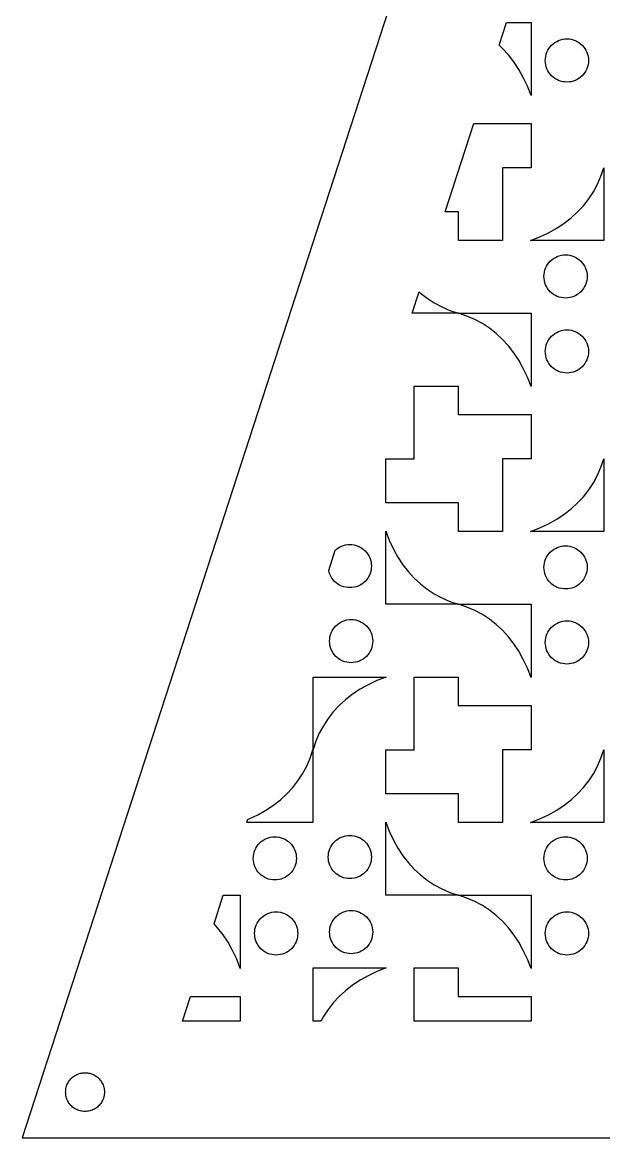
# Model space of a CAD drawing. Header units: metres. Extents: x 20 to 1108, y 20 to 251.
# Drawn here: x 20 to 80, y 20 to 135 of the extents above; entities that cross this region are included whole.
import ezdxf

# ---------------------------------------------------------------- set-up
doc = ezdxf.new("R2010")
doc.units = ezdxf.units.M

msp = doc.modelspace()

# ---------------------------------------------------------------- linework, layer by layer
for p, q in [((95, 250.826), (20, 20)), ((69.2129, 132.63), (69.9824, 134.997)), ((69.9824, 134.997), (72.4971, 134.997)), ((72.4971, 134.997), (72.4971, 127.457)), ((69.5557, 132.312), (69.2129, 132.63)), ((70.1582, 131.652), (69.5557, 132.312)), ((74.2354, 132.113), (74.3467, 132.3)), ((74.3467, 132.3), (74.4775, 132.476)), ((74.4775, 132.476), (74.624, 132.638)), ((74.624, 132.638), (74.7861, 132.785)), ((74.7861, 132.785), (74.9609, 132.915)), ((74.9609, 132.915), (75.1494, 133.027)), ((75.1494, 133.027), (75.3477, 133.121)), ((75.3477, 133.121), (75.5527, 133.195)), ((75.5527, 133.195), (75.7656, 133.248)), ((75.7656, 133.248), (75.9814, 133.28)), ((75.9814, 133.28), (76.1992, 133.29)), ((76.1992, 133.29), (76.418, 133.279)), ((76.418, 133.279), (76.6348, 133.248)), ((76.6348, 133.248), (76.8457, 133.195)), ((76.8457, 133.195), (77.0518, 133.121)), ((77.0518, 133.121), (77.249, 133.027)), ((77.249, 133.027), (77.4365, 132.915)), ((77.4365, 132.915), (77.6133, 132.785)), ((77.6133, 132.785), (77.7744, 132.638)), ((77.7744, 132.638), (77.9209, 132.476)), ((77.9209, 132.476), (78.0518, 132.3)), ((78.0518, 132.3), (78.1641, 132.113)), ((70.7168, 130.931), (70.1582, 131.652)), ((73.9727, 131.063), (73.9824, 131.282)), ((73.9824, 131.282), (74.0146, 131.498)), ((74.0146, 131.498), (74.0674, 131.71)), ((74.0674, 131.71), (74.1416, 131.915)), ((74.1416, 131.915), (74.2354, 132.113)), ((78.1641, 132.113), (78.2568, 131.915)), ((78.2568, 131.915), (78.3311, 131.71)), ((78.3311, 131.71), (78.3838, 131.497)), ((78.3838, 131.497), (78.417, 131.281)), ((78.417, 131.281), (78.4268, 131.063)), ((71.2305, 130.15), (70.7168, 130.931)), ((71.6992, 129.307), (71.2305, 130.15)), ((73.9824, 130.845), (73.9727, 131.063)), ((74.0146, 130.629), (73.9824, 130.845)), ((74.0674, 130.416), (74.0146, 130.629)), ((74.1416, 130.211), (74.0674, 130.416)), ((74.2354, 130.013), (74.1416, 130.211)), ((74.3467, 129.825), (74.2354, 130.013)), ((78.1641, 130.013), (78.0518, 129.825)), ((78.2568, 130.21), (78.1641, 130.013)), ((78.3311, 130.416), (78.2568, 130.21)), ((78.3838, 130.628), (78.3311, 130.416)), ((78.416, 130.844), (78.3838, 130.628)), ((78.4268, 131.063), (78.416, 130.844)), ((72.123, 128.405), (71.6992, 129.307)), ((74.4775, 129.65), (74.3467, 129.825)), ((74.624, 129.488), (74.4775, 129.65)), ((74.7861, 129.341), (74.624, 129.488)), ((74.9609, 129.211), (74.7861, 129.341)), ((75.1494, 129.099), (74.9609, 129.211)), ((75.3477, 129.005), (75.1494, 129.099)), ((75.5527, 128.931), (75.3477, 129.005)), ((75.7646, 128.878), (75.5527, 128.931)), ((75.9805, 128.846), (75.7646, 128.878)), ((76.1992, 128.836), (75.9805, 128.846)), ((76.418, 128.846), (76.1992, 128.836)), ((76.6338, 128.878), (76.418, 128.846)), ((76.8457, 128.931), (76.6338, 128.878)), ((77.0518, 129.005), (76.8457, 128.931)), ((77.249, 129.099), (77.0518, 129.005)), ((77.4365, 129.211), (77.249, 129.099)), ((77.6133, 129.341), (77.4365, 129.211)), ((77.7744, 129.488), (77.6133, 129.341)), ((77.9209, 129.65), (77.7744, 129.488)), ((78.0518, 129.825), (77.9209, 129.65)), ((72.4971, 127.457), (72.123, 128.405)), ((63.6289, 115.443), (66.5898, 124.557)), ((66.5898, 124.557), (72.4971, 124.557)), ((72.4971, 124.557), (72.4971, 120.003)), ((72.4971, 120.003), (69.5566, 120.003)), ((69.5566, 120.003), (69.5566, 112.503)), ((79.7061, 119.128), (79.9971, 119.982)), ((79.9971, 119.982), (79.9971, 112.503)), ((79.3477, 118.302), (79.7061, 119.128)), ((78.4512, 116.784), (78.9307, 117.521)), ((78.9307, 117.521), (79.3477, 118.302)), ((77.9121, 116.092), (78.4512, 116.784)), ((65.0029, 115.443), (63.6289, 115.443)), ((65.0029, 112.503), (65.0029, 115.443)), ((76.6523, 114.842), (77.3115, 115.444)), ((77.3115, 115.444), (77.9121, 116.092)), ((75.1494, 113.77), (75.9316, 114.283)), ((75.9316, 114.283), (76.6523, 114.842)), ((72.457, 112.503), (73.4053, 112.877)), ((73.4053, 112.877), (74.3076, 113.301)), ((74.3076, 113.301), (75.1494, 113.77)), ((69.5566, 112.503), (65.0029, 112.503)), ((79.9971, 112.503), (72.457, 112.503)), ((74.4873, 110.376), (74.6494, 110.522)), ((74.6494, 110.522), (74.8252, 110.652)), ((74.8252, 110.652), (75.0127, 110.765)), ((75.0127, 110.765), (75.2109, 110.858)), ((75.2109, 110.858), (75.416, 110.933)), ((75.416, 110.933), (75.6289, 110.985)), ((75.6289, 110.985), (75.8447, 111.018)), ((75.8447, 111.018), (76.0625, 111.027)), ((76.0625, 111.027), (76.2812, 111.018)), ((76.2812, 111.018), (76.498, 110.985)), ((76.498, 110.985), (76.71, 110.933)), ((76.71, 110.933), (76.915, 110.858)), ((76.915, 110.858), (77.1133, 110.765)), ((77.1133, 110.765), (77.3008, 110.652)), ((77.3008, 110.652), (77.4756, 110.522)), ((77.4756, 110.522), (77.6387, 110.376)), ((73.8779, 109.235), (73.9307, 109.447)), ((73.9307, 109.447), (74.0049, 109.652)), ((74.0049, 109.652), (74.0986, 109.851)), ((74.0986, 109.851), (74.2109, 110.038)), ((74.2109, 110.038), (74.3408, 110.214)), ((74.3408, 110.214), (74.4873, 110.376)), ((77.6387, 110.376), (77.7852, 110.214)), ((77.7852, 110.214), (77.915, 110.038)), ((77.915, 110.038), (78.0273, 109.851)), ((78.0273, 109.851), (78.1211, 109.652)), ((78.1211, 109.652), (78.1943, 109.447)), ((78.1943, 109.447), (78.248, 109.234)), ((73.8359, 108.801), (73.8467, 109.02)), ((73.8457, 108.582), (73.8359, 108.801)), ((73.8779, 108.366), (73.8457, 108.582)), ((73.8467, 109.02), (73.8779, 109.235)), ((73.9307, 108.154), (73.8779, 108.366)), ((74.0049, 107.948), (73.9307, 108.154)), ((78.1943, 108.154), (78.1211, 107.948)), ((78.2471, 108.365), (78.1943, 108.154)), ((78.2793, 108.582), (78.2471, 108.365)), ((78.248, 109.234), (78.2793, 109.019)), ((78.2793, 109.019), (78.29, 108.801)), ((78.29, 108.801), (78.2793, 108.582)), ((60.2363, 105.003), (60.9551, 107.214)), ((60.9551, 107.214), (61.0918, 107.088)), ((61.0918, 107.088), (61.7842, 106.549)), ((74.0986, 107.751), (74.0049, 107.948)), ((74.2109, 107.563), (74.0986, 107.751)), ((74.3408, 107.387), (74.2109, 107.563)), ((74.4873, 107.226), (74.3408, 107.387)), ((74.6494, 107.079), (74.4873, 107.226)), ((74.8252, 106.948), (74.6494, 107.079)), ((77.4756, 107.079), (77.3008, 106.948)), ((77.6377, 107.226), (77.4756, 107.079)), ((77.7852, 107.387), (77.6377, 107.226)), ((77.915, 107.563), (77.7852, 107.387)), ((78.0273, 107.751), (77.915, 107.563)), ((78.1211, 107.948), (78.0273, 107.751)), ((61.7842, 106.549), (62.5205, 106.069)), ((62.5205, 106.069), (63.3018, 105.652)), ((75.0127, 106.836), (74.8252, 106.948)), ((75.2109, 106.743), (75.0127, 106.836)), ((75.416, 106.669), (75.2109, 106.743)), ((75.6279, 106.616), (75.416, 106.669)), ((75.8447, 106.584), (75.6279, 106.616)), ((76.0625, 106.573), (75.8447, 106.584)), ((76.2812, 106.583), (76.0625, 106.573)), ((76.4971, 106.616), (76.2812, 106.583)), ((76.71, 106.669), (76.4971, 106.616)), ((76.915, 106.743), (76.71, 106.669)), ((77.1133, 106.836), (76.915, 106.743)), ((77.3008, 106.948), (77.1133, 106.836)), ((64.9824, 105.003), (60.2363, 105.003)), ((63.3018, 105.652), (64.1279, 105.294)), ((64.1279, 105.294), (64.9824, 105.003)), ((65.8721, 104.706), (65.0176, 104.997)), ((65.0176, 104.997), (72.4971, 104.997)), ((66.6982, 104.348), (65.8721, 104.706)), ((72.4971, 104.997), (72.4971, 97.457)), ((67.4795, 103.931), (66.6982, 104.348)), ((68.2158, 103.451), (67.4795, 103.931)), ((68.9082, 102.912), (68.2158, 103.451)), ((69.5557, 102.312), (68.9082, 102.912)), ((74.3467, 102.3), (74.4775, 102.476)), ((74.4775, 102.476), (74.624, 102.638)), ((74.624, 102.638), (74.7861, 102.785)), ((74.7861, 102.785), (74.9609, 102.915)), ((74.9609, 102.915), (75.1494, 103.027)), ((75.1494, 103.027), (75.3477, 103.121)), ((75.3477, 103.121), (75.5527, 103.194)), ((75.5527, 103.194), (75.7656, 103.248)), ((75.7656, 103.248), (75.9814, 103.279)), ((75.9814, 103.279), (76.1992, 103.29)), ((76.1992, 103.29), (76.418, 103.279)), ((76.418, 103.279), (76.6348, 103.248)), ((76.6348, 103.248), (76.8457, 103.194)), ((76.8457, 103.194), (77.0518, 103.121)), ((77.0518, 103.121), (77.249, 103.027)), ((77.249, 103.027), (77.4365, 102.915)), ((77.4365, 102.915), (77.6133, 102.785)), ((77.6133, 102.785), (77.7744, 102.638)), ((77.7744, 102.638), (77.9209, 102.476)), ((77.9209, 102.476), (78.0518, 102.3)), ((70.1582, 101.652), (69.5557, 102.312)), ((70.7168, 100.932), (70.1582, 101.652)), ((73.9727, 101.062), (73.9824, 101.281)), ((73.9824, 101.281), (74.0146, 101.498)), ((74.0146, 101.498), (74.0674, 101.71)), ((74.0674, 101.71), (74.1416, 101.915)), ((74.1416, 101.915), (74.2354, 102.113)), ((74.2354, 102.113), (74.3467, 102.3)), ((78.0518, 102.3), (78.1641, 102.113)), ((78.1641, 102.113), (78.2568, 101.915)), ((78.2568, 101.915), (78.3311, 101.71)), ((78.3311, 101.71), (78.3838, 101.497)), ((78.3838, 101.497), (78.417, 101.281)), ((78.417, 101.281), (78.4268, 101.062)), ((71.2305, 100.149), (70.7168, 100.932)), ((71.6992, 99.3076), (71.2305, 100.149)), ((73.9824, 100.845), (73.9727, 101.062)), ((74.0146, 100.629), (73.9824, 100.845)), ((74.0674, 100.416), (74.0146, 100.629)), ((74.1416, 100.211), (74.0674, 100.416)), ((74.2354, 100.013), (74.1416, 100.211)), ((78.2568, 100.21), (78.1641, 100.013)), ((78.3311, 100.416), (78.2568, 100.21)), ((78.3838, 100.628), (78.3311, 100.416)), ((78.416, 100.845), (78.3838, 100.628)), ((78.4268, 101.062), (78.416, 100.845)), ((72.123, 98.4053), (71.6992, 99.3076)), ((74.3467, 99.8252), (74.2354, 100.013)), ((74.4775, 99.6494), (74.3467, 99.8252)), ((74.624, 99.4883), (74.4775, 99.6494)), ((74.7861, 99.3408), (74.624, 99.4883)), ((74.9609, 99.2109), (74.7861, 99.3408)), ((75.1494, 99.0986), (74.9609, 99.2109)), ((75.3477, 99.0049), (75.1494, 99.0986)), ((75.5527, 98.9307), (75.3477, 99.0049)), ((75.7646, 98.8779), (75.5527, 98.9307)), ((76.8457, 98.9307), (76.6338, 98.8779)), ((77.0518, 99.0049), (76.8457, 98.9307)), ((77.249, 99.0986), (77.0518, 99.0049)), ((77.4365, 99.2109), (77.249, 99.0986)), ((77.6133, 99.3408), (77.4365, 99.2109)), ((77.7744, 99.4873), (77.6133, 99.3408)), ((77.9209, 99.6494), (77.7744, 99.4873)), ((78.0518, 99.8252), (77.9209, 99.6494)), ((78.1641, 100.013), (78.0518, 99.8252)), ((72.4971, 97.457), (72.123, 98.4053)), ((75.9805, 98.8467), (75.7646, 98.8779)), ((76.1992, 98.8359), (75.9805, 98.8467)), ((76.418, 98.8457), (76.1992, 98.8359)), ((76.6338, 98.8779), (76.418, 98.8457)), ((60.4434, 89.9971), (60.4434, 97.4971)), ((60.4434, 97.4971), (64.9971, 97.4971)), ((64.9971, 97.4971), (64.9971, 94.5566)), ((64.9971, 94.5566), (72.4971, 94.5566)), ((72.4971, 94.5566), (72.4971, 90.0029)), ((57.5029, 85.4434), (57.5029, 89.9971)), ((57.5029, 89.9971), (60.4434, 89.9971)), ((72.4971, 90.0029), (69.5566, 90.0029)), ((69.5566, 90.0029), (69.5566, 82.5029)), ((79.7061, 89.1279), (79.9971, 89.9824)), ((79.9971, 89.9824), (79.9971, 82.5029)), ((79.3477, 88.3018), (79.7061, 89.1279)), ((78.4512, 86.7842), (78.9307, 87.5205)), ((78.9307, 87.5205), (79.3477, 88.3018)), ((77.9121, 86.0918), (78.4512, 86.7842)), ((65.0029, 85.4434), (57.5029, 85.4434)), ((65.0029, 82.5029), (65.0029, 85.4434)), ((76.6523, 84.8418), (77.3115, 85.4443)), ((77.3115, 85.4443), (77.9121, 86.0918)), ((75.1494, 83.7695), (75.9316, 84.2832)), ((75.9316, 84.2832), (76.6523, 84.8418)), ((72.457, 82.5029), (73.4053, 82.877)), ((73.4053, 82.877), (74.3076, 83.3008)), ((74.3076, 83.3008), (75.1494, 83.7695)), ((57.5029, 75.0029), (57.5029, 82.543)), ((57.5029, 82.543), (57.877, 81.5947)), ((69.5566, 82.5029), (65.0029, 82.5029)), ((79.9971, 82.5029), (72.457, 82.5029)), ((51.6201, 78.4844), (52.3018, 80.5811)), ((52.3018, 80.5811), (52.3867, 80.6592)), ((52.3867, 80.6592), (52.5635, 80.7891)), ((52.5635, 80.7891), (52.751, 80.9014)), ((52.751, 80.9014), (52.9482, 80.9951)), ((52.9482, 80.9951), (53.1543, 81.0693)), ((53.1543, 81.0693), (53.3662, 81.1221)), ((53.3662, 81.1221), (53.582, 81.1543)), ((53.582, 81.1543), (53.8008, 81.1641)), ((53.8008, 81.1641), (54.0195, 81.1533)), ((54.0195, 81.1533), (54.2354, 81.1221)), ((54.2354, 81.1221), (54.4473, 81.0693)), ((54.4473, 81.0693), (54.6523, 80.9951)), ((54.6523, 80.9951), (54.8506, 80.9014)), ((54.8506, 80.9014), (55.0391, 80.7891)), ((55.0391, 80.7891), (55.2139, 80.6592)), ((55.2139, 80.6592), (55.376, 80.5117)), ((55.376, 80.5117), (55.5225, 80.3506)), ((57.877, 81.5947), (58.3008, 80.6924)), ((58.3008, 80.6924), (58.7695, 79.8506)), ((74.4873, 80.376), (74.6494, 80.5225)), ((74.6494, 80.5225), (74.8252, 80.6523)), ((74.8252, 80.6523), (75.0127, 80.7646)), ((75.0127, 80.7646), (75.2109, 80.8584)), ((75.2109, 80.8584), (75.416, 80.9326)), ((75.416, 80.9326), (75.6289, 80.9854)), ((75.6289, 80.9854), (75.8447, 81.0176)), ((75.8447, 81.0176), (76.0625, 81.0273)), ((76.0625, 81.0273), (76.2812, 81.0176)), ((76.2812, 81.0176), (76.498, 80.9854)), ((76.498, 80.9854), (76.71, 80.9326)), ((76.71, 80.9326), (76.915, 80.8584)), ((76.915, 80.8584), (77.1133, 80.7646)), ((77.1133, 80.7646), (77.3008, 80.6523)), ((77.3008, 80.6523), (77.4756, 80.5225)), ((77.4756, 80.5225), (77.6387, 80.376)), ((55.5225, 80.3506), (55.6533, 80.1748)), ((55.6533, 80.1748), (55.7646, 79.9873)), ((55.7646, 79.9873), (55.8584, 79.7891)), ((55.8584, 79.7891), (55.9326, 79.584)), ((55.9326, 79.584), (55.9854, 79.3711)), ((55.9854, 79.3711), (56.0176, 79.1553)), ((58.7695, 79.8506), (59.2832, 79.0684)), ((73.8779, 79.2354), (73.9307, 79.4473)), ((73.9307, 79.4473), (74.0049, 79.6523)), ((74.0049, 79.6523), (74.0986, 79.8506)), ((74.0986, 79.8506), (74.2109, 80.0381)), ((74.2109, 80.0381), (74.3408, 80.2139)), ((74.3408, 80.2139), (74.4873, 80.376)), ((77.6387, 80.376), (77.7852, 80.2139)), ((77.7852, 80.2139), (77.915, 80.0381)), ((77.915, 80.0381), (78.0273, 79.8506)), ((78.0273, 79.8506), (78.1211, 79.6523)), ((78.1211, 79.6523), (78.1943, 79.4473)), ((78.1943, 79.4473), (78.248, 79.2344)), ((51.6689, 78.29), (51.6201, 78.4844)), ((51.7432, 78.085), (51.6689, 78.29)), ((55.9326, 78.29), (55.8584, 78.084)), ((55.9854, 78.502), (55.9326, 78.29)), ((56.0176, 78.7188), (55.9854, 78.502)), ((56.0176, 79.1553), (56.0273, 78.9375)), ((56.0273, 78.9375), (56.0176, 78.7188)), ((59.2832, 79.0684), (59.8418, 78.3477)), ((59.8418, 78.3477), (60.4443, 77.6885)), ((73.8359, 78.8008), (73.8467, 79.0195)), ((73.8457, 78.582), (73.8359, 78.8008)), ((73.8779, 78.3662), (73.8457, 78.582)), ((73.8467, 79.0195), (73.8779, 79.2354)), ((73.9307, 78.1543), (73.8779, 78.3662)), ((78.2471, 78.3652), (78.1943, 78.1543)), ((78.2793, 78.582), (78.2471, 78.3652)), ((78.248, 79.2344), (78.2793, 79.0186)), ((78.2793, 79.0186), (78.29, 78.8008)), ((78.29, 78.8008), (78.2793, 78.582)), ((51.8359, 77.8867), (51.7432, 78.085)), ((51.9482, 77.7002), (51.8359, 77.8867)), ((52.0791, 77.5244), (51.9482, 77.7002)), ((52.2256, 77.3623), (52.0791, 77.5244)), ((52.3867, 77.2148), (52.2256, 77.3623)), ((52.5635, 77.085), (52.3867, 77.2148)), ((52.751, 76.9727), (52.5635, 77.085)), ((55.0391, 77.085), (54.8506, 76.9727)), ((55.2139, 77.2148), (55.0391, 77.085)), ((55.376, 77.3613), (55.2139, 77.2148)), ((55.5225, 77.5244), (55.376, 77.3613)), ((55.6523, 77.6992), (55.5225, 77.5244)), ((55.7646, 77.8867), (55.6523, 77.6992)), ((55.8584, 78.084), (55.7646, 77.8867)), ((60.4443, 77.6885), (61.0918, 77.0879)), ((61.0918, 77.0879), (61.7842, 76.5488)), ((74.0049, 77.9482), (73.9307, 78.1543)), ((74.0986, 77.751), (74.0049, 77.9482)), ((74.2109, 77.5635), (74.0986, 77.751)), ((74.3408, 77.3867), (74.2109, 77.5635)), ((74.4873, 77.2256), (74.3408, 77.3867)), ((74.6494, 77.0791), (74.4873, 77.2256)), ((74.8252, 76.9482), (74.6494, 77.0791)), ((77.4756, 77.0791), (77.3008, 76.9482)), ((77.6377, 77.2256), (77.4756, 77.0791)), ((77.7852, 77.3867), (77.6377, 77.2256)), ((77.915, 77.5635), (77.7852, 77.3867)), ((78.0273, 77.751), (77.915, 77.5635)), ((78.1211, 77.9482), (78.0273, 77.751)), ((78.1943, 78.1543), (78.1211, 77.9482)), ((52.9482, 76.8789), (52.751, 76.9727)), ((53.1543, 76.8057), (52.9482, 76.8789)), ((53.3652, 76.752), (53.1543, 76.8057)), ((53.582, 76.7207), (53.3652, 76.752)), ((53.8008, 76.71), (53.582, 76.7207)), ((54.0186, 76.7207), (53.8008, 76.71)), ((54.2344, 76.752), (54.0186, 76.7207)), ((54.4473, 76.8057), (54.2344, 76.752)), ((54.6523, 76.8789), (54.4473, 76.8057)), ((54.8506, 76.9727), (54.6523, 76.8789)), ((61.7842, 76.5488), (62.5205, 76.0693)), ((62.5205, 76.0693), (63.3018, 75.6523)), ((75.0127, 76.8359), (74.8252, 76.9482)), ((75.2109, 76.7432), (75.0127, 76.8359)), ((75.416, 76.6689), (75.2109, 76.7432)), ((75.6279, 76.6162), (75.416, 76.6689)), ((75.8447, 76.584), (75.6279, 76.6162)), ((76.0625, 76.5732), (75.8447, 76.584)), ((76.2812, 76.583), (76.0625, 76.5732)), ((76.4971, 76.6162), (76.2812, 76.583)), ((76.71, 76.6689), (76.4971, 76.6162)), ((76.915, 76.7432), (76.71, 76.6689)), ((77.1133, 76.8359), (76.915, 76.7432)), ((77.3008, 76.9482), (77.1133, 76.8359)), ((64.9824, 75.0029), (57.5029, 75.0029)), ((63.3018, 75.6523), (64.1279, 75.2939)), ((64.1279, 75.2939), (64.9824, 75.0029)), ((65.8721, 74.7061), (65.0176, 74.9971)), ((65.0176, 74.9971), (72.4971, 74.9971)), ((72.4971, 74.9971), (72.4971, 67.457)), ((66.6982, 74.3477), (65.8721, 74.7061)), ((67.4795, 73.9307), (66.6982, 74.3477)), ((68.2158, 73.4512), (67.4795, 73.9307)), ((52.085, 72.4365), (52.2148, 72.6133)), ((52.2148, 72.6133), (52.3613, 72.7744)), ((52.3613, 72.7744), (52.5244, 72.9209)), ((52.5244, 72.9209), (52.6992, 73.0518)), ((52.6992, 73.0518), (52.8867, 73.1641)), ((52.8867, 73.1641), (53.085, 73.2568)), ((53.085, 73.2568), (53.29, 73.3311)), ((53.29, 73.3311), (53.5029, 73.3838)), ((53.5029, 73.3838), (53.7188, 73.417)), ((53.7188, 73.417), (53.9375, 73.4268)), ((53.9375, 73.4268), (54.1553, 73.416)), ((54.1553, 73.416), (54.3721, 73.3838)), ((54.3721, 73.3838), (54.584, 73.3311)), ((54.584, 73.3311), (54.7891, 73.2568)), ((54.7891, 73.2568), (54.9873, 73.1641)), ((54.9873, 73.1641), (55.1748, 73.0518)), ((55.1748, 73.0518), (55.3506, 72.9209)), ((55.3506, 72.9209), (55.5127, 72.7744)), ((55.5127, 72.7744), (55.6592, 72.6133)), ((55.6592, 72.6133), (55.7891, 72.4365)), ((68.9082, 72.9121), (68.2158, 73.4512)), ((69.5557, 72.3115), (68.9082, 72.9121)), ((74.3467, 72.2998), (74.4775, 72.4756)), ((74.4775, 72.4756), (74.624, 72.6377)), ((74.624, 72.6377), (74.7861, 72.7852)), ((74.7861, 72.7852), (74.9609, 72.915)), ((74.9609, 72.915), (75.1494, 73.0273)), ((75.1494, 73.0273), (75.3477, 73.1211)), ((75.3477, 73.1211), (75.5527, 73.1943)), ((75.5527, 73.1943), (75.7656, 73.248)), ((75.7656, 73.248), (75.9814, 73.2793)), ((75.9814, 73.2793), (76.1992, 73.29)), ((76.1992, 73.29), (76.418, 73.2793)), ((76.418, 73.2793), (76.6348, 73.248)), ((76.6348, 73.248), (76.8457, 73.1943)), ((76.8457, 73.1943), (77.0518, 73.1211)), ((77.0518, 73.1211), (77.249, 73.0273)), ((77.249, 73.0273), (77.4365, 72.915)), ((77.4365, 72.915), (77.6133, 72.7852)), ((77.6133, 72.7852), (77.7744, 72.6377)), ((77.7744, 72.6377), (77.9209, 72.4756)), ((77.9209, 72.4756), (78.0518, 72.2998)), ((51.71, 71.1992), (51.7207, 71.418)), ((51.7207, 71.418), (51.752, 71.6348)), ((51.752, 71.6348), (51.8057, 71.8457)), ((51.8057, 71.8457), (51.8789, 72.0518)), ((51.8789, 72.0518), (51.9727, 72.249)), ((51.9727, 72.249), (52.085, 72.4365)), ((55.7891, 72.4365), (55.9014, 72.249)), ((55.9014, 72.249), (55.9951, 72.0518)), ((55.9951, 72.0518), (56.0693, 71.8457)), ((56.0693, 71.8457), (56.1221, 71.6338)), ((56.1221, 71.6338), (56.1543, 71.418)), ((56.1543, 71.418), (56.1641, 71.1992)), ((70.1582, 71.6523), (69.5557, 72.3115)), ((70.7168, 70.9316), (70.1582, 71.6523)), ((73.9824, 71.2812), (74.0146, 71.498)), ((74.0146, 71.498), (74.0674, 71.71)), ((74.0674, 71.71), (74.1416, 71.915)), ((74.1416, 71.915), (74.2354, 72.1133)), ((74.2354, 72.1133), (74.3467, 72.2998)), ((78.0518, 72.2998), (78.1641, 72.1133)), ((78.1641, 72.1133), (78.2568, 71.915)), ((78.2568, 71.915), (78.3311, 71.71)), ((78.3311, 71.71), (78.3838, 71.4971)), ((78.3838, 71.4971), (78.417, 71.2812)), ((51.7207, 70.9814), (51.71, 71.1992)), ((51.752, 70.7656), (51.7207, 70.9814)), ((51.8057, 70.5527), (51.752, 70.7656)), ((51.8789, 70.3477), (51.8057, 70.5527)), ((51.9727, 70.1494), (51.8789, 70.3477)), ((55.9951, 70.3467), (55.9014, 70.1494)), ((56.0693, 70.5527), (55.9951, 70.3467)), ((56.1221, 70.7646), (56.0693, 70.5527)), ((56.1533, 70.9805), (56.1221, 70.7646)), ((56.1641, 71.1992), (56.1533, 70.9805)), ((71.2305, 70.1494), (70.7168, 70.9316)), ((73.9727, 71.0625), (73.9824, 71.2812)), ((73.9824, 70.8447), (73.9727, 71.0625)), ((74.0146, 70.6289), (73.9824, 70.8447)), ((74.0674, 70.416), (74.0146, 70.6289)), ((74.1416, 70.2109), (74.0674, 70.416)), ((74.2354, 70.0127), (74.1416, 70.2109)), ((78.2568, 70.21), (78.1641, 70.0127)), ((78.3311, 70.416), (78.2568, 70.21)), ((78.3838, 70.6279), (78.3311, 70.416)), ((78.416, 70.8447), (78.3838, 70.6279)), ((78.4268, 71.0625), (78.416, 70.8447)), ((78.417, 71.2812), (78.4268, 71.0625)), ((52.085, 69.9619), (51.9727, 70.1494)), ((52.2148, 69.7861), (52.085, 69.9619)), ((52.3613, 69.624), (52.2148, 69.7861)), ((52.5244, 69.4775), (52.3613, 69.624)), ((52.6992, 69.3477), (52.5244, 69.4775)), ((52.8867, 69.2354), (52.6992, 69.3477)), ((53.085, 69.1416), (52.8867, 69.2354)), ((53.29, 69.0674), (53.085, 69.1416)), ((53.502, 69.0146), (53.29, 69.0674)), ((53.7188, 68.9824), (53.502, 69.0146)), ((54.3711, 69.0146), (54.1553, 68.9824)), ((54.584, 69.0674), (54.3711, 69.0146)), ((54.7891, 69.1416), (54.584, 69.0674)), ((54.9873, 69.2354), (54.7891, 69.1416)), ((55.1748, 69.3477), (54.9873, 69.2354)), ((55.3506, 69.4775), (55.1748, 69.3477)), ((55.5117, 69.624), (55.3506, 69.4775)), ((55.6592, 69.7861), (55.5117, 69.624)), ((55.7891, 69.9609), (55.6592, 69.7861)), ((55.9014, 70.1494), (55.7891, 69.9609)), ((71.6992, 69.3076), (71.2305, 70.1494)), ((72.123, 68.4053), (71.6992, 69.3076)), ((74.3467, 69.8252), (74.2354, 70.0127)), ((74.4775, 69.6494), (74.3467, 69.8252)), ((74.624, 69.4883), (74.4775, 69.6494)), ((74.7861, 69.3408), (74.624, 69.4883)), ((74.9609, 69.2109), (74.7861, 69.3408)), ((75.1494, 69.0986), (74.9609, 69.2109)), ((75.3477, 69.0049), (75.1494, 69.0986)), ((75.5527, 68.9307), (75.3477, 69.0049)), ((77.0518, 69.0049), (76.8457, 68.9307)), ((77.249, 69.0986), (77.0518, 69.0049)), ((77.4365, 69.2109), (77.249, 69.0986)), ((77.6133, 69.3408), (77.4365, 69.2109)), ((77.7744, 69.4873), (77.6133, 69.3408)), ((77.9209, 69.6494), (77.7744, 69.4873)), ((78.0518, 69.8252), (77.9209, 69.6494)), ((78.1641, 70.0127), (78.0518, 69.8252)), ((53.9375, 68.9727), (53.7188, 68.9824)), ((54.1553, 68.9824), (53.9375, 68.9727)), ((72.4971, 67.457), (72.123, 68.4053)), ((75.7646, 68.8779), (75.5527, 68.9307)), ((75.9805, 68.8467), (75.7646, 68.8779)), ((76.1992, 68.8359), (75.9805, 68.8467)), ((76.418, 68.8457), (76.1992, 68.8359)), ((76.6338, 68.8779), (76.418, 68.8457)), ((76.8457, 68.9307), (76.6338, 68.8779)), ((50.0029, 67.4971), (57.543, 67.4971)), ((50.0029, 60.0176), (50.0029, 67.4971)), ((56.5947, 67.123), (55.6924, 66.6992)), ((57.543, 67.4971), (56.5947, 67.123)), ((60.4434, 59.9971), (60.4434, 67.4971)), ((60.4434, 67.4971), (64.9971, 67.4971)), ((64.9971, 67.4971), (64.9971, 64.5566)), ((54.0684, 65.7168), (53.3477, 65.1582)), ((54.8506, 66.2305), (54.0684, 65.7168)), ((55.6924, 66.6992), (54.8506, 66.2305)), ((52.6885, 64.5557), (52.0879, 63.9082)), ((53.3477, 65.1582), (52.6885, 64.5557)), ((64.9971, 64.5566), (72.4971, 64.5566)), ((72.4971, 64.5566), (72.4971, 60.0029)), ((52.0879, 63.9082), (51.5488, 63.2158)), ((51.0693, 62.4795), (50.6523, 61.6982)), ((51.5488, 63.2158), (51.0693, 62.4795)), ((50.6523, 61.6982), (50.2939, 60.8721)), ((49.7061, 59.1279), (49.9971, 59.9824)), ((49.9971, 59.9824), (49.9971, 52.5029)), ((50.2939, 60.8721), (50.0029, 60.0176)), ((57.5029, 55.4434), (57.5029, 59.9971)), ((57.5029, 59.9971), (60.4434, 59.9971)), ((72.4971, 60.0029), (69.5566, 60.0029)), ((69.5566, 60.0029), (69.5566, 52.5029)), ((79.7061, 59.1279), (79.9971, 59.9824)), ((79.9971, 59.9824), (79.9971, 52.5029)), ((49.3477, 58.3018), (49.7061, 59.1279)), ((79.3477, 58.3018), (79.7061, 59.1279)), ((48.4512, 56.7842), (48.9307, 57.5205)), ((48.9307, 57.5205), (49.3477, 58.3018)), ((78.4512, 56.7842), (78.9307, 57.5205)), ((78.9307, 57.5205), (79.3477, 58.3018)), ((47.9121, 56.0918), (48.4512, 56.7842)), ((77.9121, 56.0918), (78.4512, 56.7842)), ((46.6523, 54.8418), (47.3115, 55.4443)), ((47.3115, 55.4443), (47.9121, 56.0918)), ((65.0029, 55.4434), (57.5029, 55.4434)), ((65.0029, 52.5029), (65.0029, 55.4434)), ((76.6523, 54.8418), (77.3115, 55.4443)), ((77.3115, 55.4443), (77.9121, 56.0918)), ((45.1494, 53.7695), (45.9316, 54.2832)), ((45.9316, 54.2832), (46.6523, 54.8418)), ((75.1494, 53.7695), (75.9316, 54.2832)), ((75.9316, 54.2832), (76.6523, 54.8418)), ((43.4053, 52.877), (44.3076, 53.3008)), ((44.3076, 53.3008), (45.1494, 53.7695)), ((73.4053, 52.877), (74.3076, 53.3008)), ((74.3076, 53.3008), (75.1494, 53.7695)), ((43.1787, 52.5029), (43.2842, 52.8291)), ((49.9971, 52.5029), (43.1787, 52.5029)), ((43.2842, 52.8291), (43.4053, 52.877)), ((57.5029, 45.0029), (57.5029, 52.543)), ((57.5029, 52.543), (57.877, 51.5947)), ((69.5566, 52.5029), (65.0029, 52.5029)), ((72.457, 52.5029), (73.4053, 52.877)), ((79.9971, 52.5029), (72.457, 52.5029)), ((44.6494, 50.5225), (44.8252, 50.6523)), ((44.8252, 50.6523), (45.0127, 50.7646)), ((45.0127, 50.7646), (45.2109, 50.8584)), ((45.2109, 50.8584), (45.416, 50.9326)), ((45.416, 50.9326), (45.6289, 50.9854)), ((45.6289, 50.9854), (45.8447, 51.0176)), ((45.8447, 51.0176), (46.0625, 51.0273)), ((46.0625, 51.0273), (46.2812, 51.0176)), ((46.2812, 51.0176), (46.498, 50.9854)), ((46.498, 50.9854), (46.71, 50.9326)), ((46.71, 50.9326), (46.915, 50.8584)), ((46.915, 50.8584), (47.1133, 50.7646)), ((47.1133, 50.7646), (47.3008, 50.6523)), ((47.3008, 50.6523), (47.4756, 50.5225)), ((52.2256, 50.5117), (52.3867, 50.6592)), ((52.3867, 50.6592), (52.5635, 50.7891)), ((52.5635, 50.7891), (52.751, 50.9014)), ((52.751, 50.9014), (52.9482, 50.9951)), ((52.9482, 50.9951), (53.1543, 51.0693)), ((53.1543, 51.0693), (53.3662, 51.1221)), ((53.3662, 51.1221), (53.582, 51.1543)), ((53.582, 51.1543), (53.8008, 51.1641)), ((53.8008, 51.1641), (54.0195, 51.1533)), ((54.0195, 51.1533), (54.2354, 51.1221)), ((54.2354, 51.1221), (54.4473, 51.0693)), ((54.4473, 51.0693), (54.6523, 50.9951)), ((54.6523, 50.9951), (54.8506, 50.9014)), ((54.8506, 50.9014), (55.0391, 50.7891)), ((55.0391, 50.7891), (55.2139, 50.6592)), ((55.2139, 50.6592), (55.376, 50.5117)), ((57.877, 51.5947), (58.3008, 50.6924)), ((58.3008, 50.6924), (58.7695, 49.8506)), ((74.6494, 50.5225), (74.8252, 50.6523)), ((74.8252, 50.6523), (75.0127, 50.7646)), ((75.0127, 50.7646), (75.2109, 50.8584)), ((75.2109, 50.8584), (75.416, 50.9326)), ((75.416, 50.9326), (75.6289, 50.9854)), ((75.6289, 50.9854), (75.8447, 51.0176)), ((75.8447, 51.0176), (76.0625, 51.0273)), ((76.0625, 51.0273), (76.2812, 51.0176)), ((76.2812, 51.0176), (76.498, 50.9854)), ((76.498, 50.9854), (76.71, 50.9326)), ((76.71, 50.9326), (76.915, 50.8584)), ((76.915, 50.8584), (77.1133, 50.7646)), ((77.1133, 50.7646), (77.3008, 50.6523)), ((77.3008, 50.6523), (77.4756, 50.5225)), ((43.9307, 49.4473), (44.0049, 49.6523)), ((44.0049, 49.6523), (44.0986, 49.8506)), ((44.0986, 49.8506), (44.2109, 50.0381)), ((44.2109, 50.0381), (44.3408, 50.2139)), ((44.3408, 50.2139), (44.4873, 50.376)), ((44.4873, 50.376), (44.6494, 50.5225)), ((47.4756, 50.5225), (47.6387, 50.376)), ((47.6387, 50.376), (47.7852, 50.2139)), ((47.7852, 50.2139), (47.915, 50.0381)), ((47.915, 50.0381), (48.0273, 49.8506)), ((48.0273, 49.8506), (48.1211, 49.6523)), ((48.1211, 49.6523), (48.1943, 49.4473)), ((51.6162, 49.3721), (51.6689, 49.584)), ((51.6689, 49.584), (51.7432, 49.7891)), ((51.7432, 49.7891), (51.8359, 49.9873)), ((51.8359, 49.9873), (51.9482, 50.1748)), ((51.9482, 50.1748), (52.0791, 50.3506)), ((52.0791, 50.3506), (52.2256, 50.5117)), ((55.376, 50.5117), (55.5225, 50.3506)), ((55.5225, 50.3506), (55.6533, 50.1748)), ((55.6533, 50.1748), (55.7646, 49.9873)), ((55.7646, 49.9873), (55.8584, 49.7891)), ((55.8584, 49.7891), (55.9326, 49.584)), ((55.9326, 49.584), (55.9854, 49.3711)), ((58.7695, 49.8506), (59.2832, 49.0684)), ((73.9307, 49.4473), (74.0049, 49.6523)), ((74.0049, 49.6523), (74.0986, 49.8506)), ((74.0986, 49.8506), (74.2109, 50.0381)), ((74.2109, 50.0381), (74.3408, 50.2139)), ((74.3408, 50.2139), (74.4873, 50.376)), ((74.4873, 50.376), (74.6494, 50.5225)), ((77.4756, 50.5225), (77.6387, 50.376)), ((77.6387, 50.376), (77.7852, 50.2139)), ((77.7852, 50.2139), (77.915, 50.0381)), ((77.915, 50.0381), (78.0273, 49.8506)), ((78.0273, 49.8506), (78.1211, 49.6523)), ((78.1211, 49.6523), (78.1943, 49.4473)), ((43.8359, 48.8008), (43.8467, 49.0195)), ((43.8457, 48.582), (43.8359, 48.8008)), ((43.8779, 48.3662), (43.8457, 48.582)), ((43.8467, 49.0195), (43.8779, 49.2354)), ((43.8779, 49.2354), (43.9307, 49.4473)), ((43.9307, 48.1543), (43.8779, 48.3662)), ((48.1943, 49.4473), (48.248, 49.2344)), ((48.2471, 48.3652), (48.1943, 48.1543)), ((48.2793, 48.582), (48.2471, 48.3652)), ((48.248, 49.2344), (48.2793, 49.0186)), ((48.2793, 49.0186), (48.29, 48.8008)), ((48.29, 48.8008), (48.2793, 48.582)), ((51.5732, 48.9375), (51.584, 49.1553)), ((51.583, 48.7188), (51.5732, 48.9375)), ((51.6162, 48.5029), (51.583, 48.7188)), ((51.584, 49.1553), (51.6162, 49.3721)), ((51.6689, 48.29), (51.6162, 48.5029)), ((55.9854, 48.502), (55.9326, 48.29)), ((55.9854, 49.3711), (56.0176, 49.1553)), ((56.0176, 48.7188), (55.9854, 48.502)), ((56.0176, 49.1553), (56.0273, 48.9375)), ((56.0273, 48.9375), (56.0176, 48.7188)), ((59.2832, 49.0684), (59.8418, 48.3477)), ((59.8418, 48.3477), (60.4443, 47.6885)), ((73.8359, 48.8008), (73.8467, 49.0195)), ((73.8457, 48.582), (73.8359, 48.8008)), ((73.8779, 48.3662), (73.8457, 48.582)), ((73.8467, 49.0195), (73.8779, 49.2354)), ((73.8779, 49.2354), (73.9307, 49.4473)), ((73.9307, 48.1543), (73.8779, 48.3662)), ((78.1943, 49.4473), (78.248, 49.2344)), ((78.2471, 48.3652), (78.1943, 48.1543)), ((78.2793, 48.582), (78.2471, 48.3652)), ((78.248, 49.2344), (78.2793, 49.0186)), ((78.2793, 49.0186), (78.29, 48.8008)), ((78.29, 48.8008), (78.2793, 48.582)), ((44.0049, 47.9482), (43.9307, 48.1543)), ((44.0986, 47.751), (44.0049, 47.9482)), ((44.2109, 47.5635), (44.0986, 47.751)), ((44.3408, 47.3867), (44.2109, 47.5635)), ((44.4873, 47.2256), (44.3408, 47.3867)), ((44.6494, 47.0791), (44.4873, 47.2256)), ((47.6377, 47.2256), (47.4756, 47.0791)), ((47.7852, 47.3867), (47.6377, 47.2256)), ((47.915, 47.5635), (47.7852, 47.3867)), ((48.0273, 47.751), (47.915, 47.5635)), ((48.1211, 47.9482), (48.0273, 47.751)), ((48.1943, 48.1543), (48.1211, 47.9482)), ((51.7432, 48.085), (51.6689, 48.29)), ((51.8359, 47.8867), (51.7432, 48.085)), ((51.9482, 47.7002), (51.8359, 47.8867)), ((52.0791, 47.5244), (51.9482, 47.7002)), ((52.2256, 47.3623), (52.0791, 47.5244)), ((52.3867, 47.2148), (52.2256, 47.3623)), ((52.5635, 47.085), (52.3867, 47.2148)), ((55.2139, 47.2148), (55.0391, 47.085)), ((55.376, 47.3613), (55.2139, 47.2148)), ((55.5225, 47.5244), (55.376, 47.3613)), ((55.6523, 47.6992), (55.5225, 47.5244)), ((55.7646, 47.8867), (55.6523, 47.6992)), ((55.8584, 48.084), (55.7646, 47.8867)), ((55.9326, 48.29), (55.8584, 48.084)), ((60.4443, 47.6885), (61.0918, 47.0879)), ((74.0049, 47.9482), (73.9307, 48.1543)), ((74.0986, 47.751), (74.0049, 47.9482)), ((74.2109, 47.5635), (74.0986, 47.751)), ((74.3408, 47.3867), (74.2109, 47.5635)), ((74.4873, 47.2256), (74.3408, 47.3867)), ((74.6494, 47.0791), (74.4873, 47.2256)), ((77.6377, 47.2256), (77.4756, 47.0791)), ((77.7852, 47.3867), (77.6377, 47.2256)), ((77.915, 47.5635), (77.7852, 47.3867)), ((78.0273, 47.751), (77.915, 47.5635)), ((78.1211, 47.9482), (78.0273, 47.751)), ((78.1943, 48.1543), (78.1211, 47.9482)), ((44.8252, 46.9482), (44.6494, 47.0791)), ((45.0127, 46.8359), (44.8252, 46.9482)), ((45.2109, 46.7432), (45.0127, 46.8359)), ((45.416, 46.6689), (45.2109, 46.7432)), ((45.6279, 46.6162), (45.416, 46.6689)), ((45.8447, 46.584), (45.6279, 46.6162)), ((46.0625, 46.5732), (45.8447, 46.584)), ((46.2812, 46.583), (46.0625, 46.5732)), ((46.4971, 46.6162), (46.2812, 46.583)), ((46.71, 46.6689), (46.4971, 46.6162)), ((46.915, 46.7432), (46.71, 46.6689)), ((47.1133, 46.8359), (46.915, 46.7432)), ((47.3008, 46.9482), (47.1133, 46.8359)), ((47.4756, 47.0791), (47.3008, 46.9482)), ((52.751, 46.9727), (52.5635, 47.085)), ((52.9482, 46.8789), (52.751, 46.9727)), ((53.1543, 46.8057), (52.9482, 46.8789)), ((53.3652, 46.752), (53.1543, 46.8057)), ((53.582, 46.7207), (53.3652, 46.752)), ((53.8008, 46.71), (53.582, 46.7207)), ((54.0186, 46.7207), (53.8008, 46.71)), ((54.2344, 46.752), (54.0186, 46.7207)), ((54.4473, 46.8057), (54.2344, 46.752)), ((54.6523, 46.8789), (54.4473, 46.8057)), ((54.8506, 46.9727), (54.6523, 46.8789)), ((55.0391, 47.085), (54.8506, 46.9727)), ((61.0918, 47.0879), (61.7842, 46.5488)), ((61.7842, 46.5488), (62.5205, 46.0693)), ((62.5205, 46.0693), (63.3018, 45.6523)), ((74.8252, 46.9482), (74.6494, 47.0791)), ((75.0127, 46.8359), (74.8252, 46.9482)), ((75.2109, 46.7432), (75.0127, 46.8359)), ((75.416, 46.6689), (75.2109, 46.7432)), ((75.6279, 46.6162), (75.416, 46.6689)), ((75.8447, 46.584), (75.6279, 46.6162)), ((76.0625, 46.5732), (75.8447, 46.584)), ((76.2812, 46.583), (76.0625, 46.5732)), ((76.4971, 46.6162), (76.2812, 46.583)), ((76.71, 46.6689), (76.4971, 46.6162)), ((76.915, 46.7432), (76.71, 46.6689)), ((77.1133, 46.8359), (76.915, 46.7432)), ((77.3008, 46.9482), (77.1133, 46.8359)), ((77.4756, 47.0791), (77.3008, 46.9482)), ((39.7852, 42.0605), (40.7393, 44.9971)), ((40.7393, 44.9971), (42.4971, 44.9971)), ((42.4971, 44.9971), (42.4971, 37.457)), ((64.9824, 45.0029), (57.5029, 45.0029)), ((63.3018, 45.6523), (64.1279, 45.2939)), ((64.1279, 45.2939), (64.9824, 45.0029)), ((65.8721, 44.7061), (65.0176, 44.9971)), ((65.0176, 44.9971), (72.4971, 44.9971)), ((72.4971, 44.9971), (72.4971, 37.457)), ((66.6982, 44.3477), (65.8721, 44.7061)), ((67.4795, 43.9307), (66.6982, 44.3477)), ((68.2158, 43.4512), (67.4795, 43.9307)), ((44.4775, 42.4756), (44.624, 42.6377)), ((44.624, 42.6377), (44.7861, 42.7852)), ((44.7861, 42.7852), (44.9609, 42.915)), ((44.9609, 42.915), (45.1494, 43.0273)), ((45.1494, 43.0273), (45.3477, 43.1211)), ((45.3477, 43.1211), (45.5527, 43.1943)), ((45.5527, 43.1943), (45.7656, 43.248)), ((45.7656, 43.248), (45.9814, 43.2793)), ((45.9814, 43.2793), (46.1992, 43.29)), ((46.1992, 43.29), (46.418, 43.2793)), ((46.418, 43.2793), (46.6348, 43.248)), ((46.6348, 43.248), (46.8457, 43.1943)), ((46.8457, 43.1943), (47.0518, 43.1211)), ((47.0518, 43.1211), (47.249, 43.0273)), ((47.249, 43.0273), (47.4365, 42.915)), ((47.4365, 42.915), (47.6133, 42.7852)), ((47.6133, 42.7852), (47.7744, 42.6377)), ((47.7744, 42.6377), (47.9209, 42.4756)), ((52.085, 42.4365), (52.2148, 42.6133)), ((52.2148, 42.6133), (52.3613, 42.7744)), ((52.3613, 42.7744), (52.5244, 42.9209)), ((52.5244, 42.9209), (52.6992, 43.0518)), ((52.6992, 43.0518), (52.8867, 43.1641)), ((52.8867, 43.1641), (53.085, 43.2568)), ((53.085, 43.2568), (53.29, 43.3311)), ((53.29, 43.3311), (53.5029, 43.3838)), ((53.5029, 43.3838), (53.7188, 43.417)), ((53.7188, 43.417), (53.9375, 43.4268)), ((53.9375, 43.4268), (54.1553, 43.416)), ((54.1553, 43.416), (54.3721, 43.3838)), ((54.3721, 43.3838), (54.584, 43.3311)), ((54.584, 43.3311), (54.7891, 43.2568)), ((54.7891, 43.2568), (54.9873, 43.1641)), ((54.9873, 43.1641), (55.1748, 43.0518)), ((55.1748, 43.0518), (55.3506, 42.9209)), ((55.3506, 42.9209), (55.5127, 42.7744)), ((55.5127, 42.7744), (55.6592, 42.6133)), ((55.6592, 42.6133), (55.7891, 42.4365)), ((68.9082, 42.9121), (68.2158, 43.4512)), ((69.5557, 42.3115), (68.9082, 42.9121)), ((74.4775, 42.4756), (74.624, 42.6377)), ((74.624, 42.6377), (74.7861, 42.7852)), ((74.7861, 42.7852), (74.9609, 42.915)), ((74.9609, 42.915), (75.1494, 43.0273)), ((75.1494, 43.0273), (75.3477, 43.1211)), ((75.3477, 43.1211), (75.5527, 43.1943)), ((75.5527, 43.1943), (75.7656, 43.248)), ((75.7656, 43.248), (75.9814, 43.2793)), ((75.9814, 43.2793), (76.1992, 43.29)), ((76.1992, 43.29), (76.418, 43.2793)), ((76.418, 43.2793), (76.6348, 43.248)), ((76.6348, 43.248), (76.8457, 43.1943)), ((76.8457, 43.1943), (77.0518, 43.1211)), ((77.0518, 43.1211), (77.249, 43.0273)), ((77.249, 43.0273), (77.4365, 42.915)), ((77.4365, 42.915), (77.6133, 42.7852)), ((77.6133, 42.7852), (77.7744, 42.6377)), ((77.7744, 42.6377), (77.9209, 42.4756)), ((40.1582, 41.6523), (39.7852, 42.0605)), ((40.7168, 40.9316), (40.1582, 41.6523)), ((43.9824, 41.2812), (44.0146, 41.498)), ((44.0146, 41.498), (44.0674, 41.71)), ((44.0674, 41.71), (44.1416, 41.915)), ((44.1416, 41.915), (44.2354, 42.1133)), ((44.2354, 42.1133), (44.3467, 42.2998)), ((44.3467, 42.2998), (44.4775, 42.4756)), ((47.9209, 42.4756), (48.0518, 42.2998)), ((48.0518, 42.2998), (48.1641, 42.1133)), ((48.1641, 42.1133), (48.2568, 41.915)), ((48.2568, 41.915), (48.3311, 41.71)), ((48.3311, 41.71), (48.3838, 41.4971)), ((48.3838, 41.4971), (48.417, 41.2812)), ((51.71, 41.1992), (51.7207, 41.418)), ((51.7207, 41.418), (51.752, 41.6348)), ((51.752, 41.6348), (51.8057, 41.8457)), ((51.8057, 41.8457), (51.8789, 42.0518)), ((51.8789, 42.0518), (51.9727, 42.249)), ((51.9727, 42.249), (52.085, 42.4365)), ((55.7891, 42.4365), (55.9014, 42.249)), ((55.9014, 42.249), (55.9951, 42.0518)), ((55.9951, 42.0518), (56.0693, 41.8457)), ((56.0693, 41.8457), (56.1221, 41.6338)), ((56.1221, 41.6338), (56.1543, 41.418)), ((56.1543, 41.418), (56.1641, 41.1992)), ((70.1582, 41.6523), (69.5557, 42.3115)), ((70.7168, 40.9316), (70.1582, 41.6523)), ((73.9824, 41.2812), (74.0146, 41.498)), ((74.0146, 41.498), (74.0674, 41.71)), ((74.0674, 41.71), (74.1416, 41.915)), ((74.1416, 41.915), (74.2354, 42.1133)), ((74.2354, 42.1133), (74.3467, 42.2998)), ((74.3467, 42.2998), (74.4775, 42.4756)), ((77.9209, 42.4756), (78.0518, 42.2998)), ((78.0518, 42.2998), (78.1641, 42.1133)), ((78.1641, 42.1133), (78.2568, 41.915)), ((78.2568, 41.915), (78.3311, 41.71)), ((78.3311, 41.71), (78.3838, 41.4971)), ((78.3838, 41.4971), (78.417, 41.2812)), ((41.2305, 40.1494), (40.7168, 40.9316)), ((43.9727, 41.0625), (43.9824, 41.2812)), ((43.9824, 40.8447), (43.9727, 41.0625)), ((44.0146, 40.6289), (43.9824, 40.8447)), ((44.0674, 40.416), (44.0146, 40.6289)), ((44.1416, 40.2109), (44.0674, 40.416)), ((48.3311, 40.416), (48.2568, 40.21)), ((48.3838, 40.6279), (48.3311, 40.416)), ((48.416, 40.8447), (48.3838, 40.6279)), ((48.4268, 41.0625), (48.416, 40.8447)), ((48.417, 41.2812), (48.4268, 41.0625)), ((51.7207, 40.9814), (51.71, 41.1992)), ((51.752, 40.7656), (51.7207, 40.9814)), ((51.8057, 40.5527), (51.752, 40.7656)), ((51.8789, 40.3477), (51.8057, 40.5527)), ((51.9727, 40.1494), (51.8789, 40.3477)), ((55.9951, 40.3467), (55.9014, 40.1494)), ((56.0693, 40.5527), (55.9951, 40.3467)), ((56.1221, 40.7646), (56.0693, 40.5527)), ((56.1533, 40.9805), (56.1221, 40.7646)), ((56.1641, 41.1992), (56.1533, 40.9805)), ((71.2305, 40.1494), (70.7168, 40.9316)), ((73.9727, 41.0625), (73.9824, 41.2812)), ((73.9824, 40.8447), (73.9727, 41.0625)), ((74.0146, 40.6289), (73.9824, 40.8447)), ((74.0674, 40.416), (74.0146, 40.6289)), ((74.1416, 40.2109), (74.0674, 40.416)), ((78.3311, 40.416), (78.2568, 40.21)), ((78.3838, 40.6279), (78.3311, 40.416)), ((78.416, 40.8447), (78.3838, 40.6279)), ((78.4268, 41.0625), (78.416, 40.8447)), ((78.417, 41.2812), (78.4268, 41.0625)), ((41.6992, 39.3076), (41.2305, 40.1494)), ((42.123, 38.4053), (41.6992, 39.3076)), ((44.2354, 40.0127), (44.1416, 40.2109)), ((44.3467, 39.8252), (44.2354, 40.0127)), ((44.4775, 39.6494), (44.3467, 39.8252)), ((44.624, 39.4883), (44.4775, 39.6494)), ((44.7861, 39.3408), (44.624, 39.4883)), ((44.9609, 39.2109), (44.7861, 39.3408)), ((45.1494, 39.0986), (44.9609, 39.2109)), ((47.4365, 39.2109), (47.249, 39.0986)), ((47.6133, 39.3408), (47.4365, 39.2109)), ((47.7744, 39.4873), (47.6133, 39.3408)), ((47.9209, 39.6494), (47.7744, 39.4873)), ((48.0518, 39.8252), (47.9209, 39.6494)), ((48.1641, 40.0127), (48.0518, 39.8252)), ((48.2568, 40.21), (48.1641, 40.0127)), ((52.085, 39.9619), (51.9727, 40.1494)), ((52.2148, 39.7861), (52.085, 39.9619)), ((52.3613, 39.624), (52.2148, 39.7861)), ((52.5244, 39.4775), (52.3613, 39.624)), ((52.6992, 39.3477), (52.5244, 39.4775)), ((52.8867, 39.2354), (52.6992, 39.3477)), ((53.085, 39.1416), (52.8867, 39.2354)), ((53.29, 39.0674), (53.085, 39.1416)), ((54.7891, 39.1416), (54.584, 39.0674)), ((54.9873, 39.2354), (54.7891, 39.1416)), ((55.1748, 39.3477), (54.9873, 39.2354)), ((55.3506, 39.4775), (55.1748, 39.3477)), ((55.5117, 39.624), (55.3506, 39.4775)), ((55.6592, 39.7861), (55.5117, 39.624)), ((55.7891, 39.9609), (55.6592, 39.7861)), ((55.9014, 40.1494), (55.7891, 39.9609)), ((71.6992, 39.3076), (71.2305, 40.1494)), ((72.123, 38.4053), (71.6992, 39.3076)), ((74.2354, 40.0127), (74.1416, 40.2109)), ((74.3467, 39.8252), (74.2354, 40.0127)), ((74.4775, 39.6494), (74.3467, 39.8252)), ((74.624, 39.4883), (74.4775, 39.6494)), ((74.7861, 39.3408), (74.624, 39.4883)), ((74.9609, 39.2109), (74.7861, 39.3408)), ((75.1494, 39.0986), (74.9609, 39.2109)), ((77.4365, 39.2109), (77.249, 39.0986)), ((77.6133, 39.3408), (77.4365, 39.2109)), ((77.7744, 39.4873), (77.6133, 39.3408)), ((77.9209, 39.6494), (77.7744, 39.4873)), ((78.0518, 39.8252), (77.9209, 39.6494)), ((78.1641, 40.0127), (78.0518, 39.8252)), ((78.2568, 40.21), (78.1641, 40.0127)), ((42.4971, 37.457), (42.123, 38.4053)), ((45.3477, 39.0049), (45.1494, 39.0986)), ((45.5527, 38.9307), (45.3477, 39.0049)), ((45.7646, 38.8779), (45.5527, 38.9307)), ((45.9805, 38.8467), (45.7646, 38.8779)), ((46.1992, 38.8359), (45.9805, 38.8467)), ((46.418, 38.8457), (46.1992, 38.8359)), ((46.6338, 38.8779), (46.418, 38.8457)), ((46.8457, 38.9307), (46.6338, 38.8779)), ((47.0518, 39.0049), (46.8457, 38.9307)), ((47.249, 39.0986), (47.0518, 39.0049)), ((53.502, 39.0146), (53.29, 39.0674)), ((53.7188, 38.9824), (53.502, 39.0146)), ((53.9375, 38.9727), (53.7188, 38.9824)), ((54.1553, 38.9824), (53.9375, 38.9727)), ((54.3711, 39.0146), (54.1553, 38.9824)), ((54.584, 39.0674), (54.3711, 39.0146)), ((72.4971, 37.457), (72.123, 38.4053)), ((75.3477, 39.0049), (75.1494, 39.0986)), ((75.5527, 38.9307), (75.3477, 39.0049)), ((75.7646, 38.8779), (75.5527, 38.9307)), ((75.9805, 38.8467), (75.7646, 38.8779)), ((76.1992, 38.8359), (75.9805, 38.8467)), ((76.418, 38.8457), (76.1992, 38.8359)), ((76.6338, 38.8779), (76.418, 38.8457)), ((76.8457, 38.9307), (76.6338, 38.8779)), ((77.0518, 39.0049), (76.8457, 38.9307)), ((77.249, 39.0986), (77.0518, 39.0049)), ((50.0029, 32), (50.0029, 37.4971)), ((50.0029, 37.4971), (57.543, 37.4971)), ((56.5947, 37.123), (55.6924, 36.6992)), ((57.543, 37.4971), (56.5947, 37.123)), ((60.4434, 32), (60.4434, 37.4971)), ((60.4434, 37.4971), (64.9971, 37.4971)), ((64.9971, 37.4971), (64.9971, 34.5566)), ((54.0684, 35.7168), (53.3477, 35.1582)), ((54.8506, 36.2305), (54.0684, 35.7168)), ((55.6924, 36.6992), (54.8506, 36.2305)), ((36.5166, 32), (37.3477, 34.5566)), ((37.3477, 34.5566), (42.4971, 34.5566)), ((42.4971, 34.5566), (42.4971, 32)), ((52.6885, 34.5557), (52.0879, 33.9082)), ((53.3477, 35.1582), (52.6885, 34.5557)), ((64.9971, 34.5566), (72.4971, 34.5566)), ((72.4971, 34.5566), (72.4971, 32)), ((52.0879, 33.9082), (51.5488, 33.2158)), ((51.0693, 32.4795), (50.8135, 32)), ((51.5488, 33.2158), (51.0693, 32.4795)), ((42.4971, 32), (36.5166, 32)), ((50.8135, 32), (50.0029, 32)), ((72.4971, 32), (60.4434, 32)), ((25.4004, 26.3906), (25.5088, 26.4551)), ((25.5088, 26.4551), (25.6201, 26.5117)), ((25.6201, 26.5117), (25.7363, 26.5615)), ((25.7363, 26.5615), (25.8545, 26.6045)), ((25.8545, 26.6045), (25.9746, 26.6396)), ((25.9746, 26.6396), (26.0977, 26.667)), ((26.0977, 26.667), (26.2217, 26.6865)), ((26.2217, 26.6865), (26.3467, 26.6982)), ((26.3467, 26.6982), (26.4717, 26.7021)), ((26.4717, 26.7021), (26.5977, 26.6982)), ((26.5977, 26.6982), (26.7227, 26.6865)), ((26.7227, 26.6865), (26.8467, 26.667)), ((26.8467, 26.667), (26.9697, 26.6396)), ((26.9697, 26.6396), (27.0898, 26.6045)), ((27.0898, 26.6045), (27.208, 26.5615)), ((27.208, 26.5615), (27.3232, 26.5117)), ((27.3232, 26.5117), (27.4355, 26.4551)), ((27.4355, 26.4551), (27.5439, 26.3906)), ((24.5352, 25.1992), (24.5703, 25.3203)), ((24.5703, 25.3203), (24.6123, 25.4385)), ((24.6123, 25.4385), (24.6621, 25.5537)), ((24.6621, 25.5537), (24.7197, 25.666)), ((24.7197, 25.666), (24.7832, 25.7744)), ((24.7832, 25.7744), (24.8545, 25.8779)), ((24.8545, 25.8779), (24.9307, 25.9775)), ((24.9307, 25.9775), (25.0146, 26.0713)), ((25.0146, 26.0713), (25.1025, 26.1602)), ((25.1025, 26.1602), (25.1973, 26.2432)), ((25.1973, 26.2432), (25.2969, 26.3203)), ((25.2969, 26.3203), (25.4004, 26.3906)), ((27.5439, 26.3906), (27.6475, 26.3203)), ((27.6475, 26.3203), (27.7471, 26.2432)), ((27.7471, 26.2432), (27.8408, 26.1602)), ((27.8408, 26.1602), (27.9297, 26.0713)), ((27.9297, 26.0713), (28.0137, 25.9775)), ((28.0137, 25.9775), (28.0898, 25.8779)), ((28.0898, 25.8779), (28.1611, 25.7744)), ((28.1611, 25.7744), (28.2246, 25.666)), ((28.2246, 25.666), (28.2822, 25.5537)), ((28.2822, 25.5537), (28.332, 25.4385)), ((28.332, 25.4385), (28.374, 25.3203)), ((28.374, 25.3203), (28.4092, 25.1992)), ((24.4717, 24.7021), (24.4766, 24.8281)), ((24.4766, 24.5771), (24.4717, 24.7021)), ((24.4766, 24.8281), (24.4883, 24.9531)), ((24.4883, 24.4512), (24.4766, 24.5771)), ((24.4883, 24.9531), (24.5078, 25.0771)), ((24.5078, 24.3271), (24.4883, 24.4512)), ((24.5078, 25.0771), (24.5352, 25.1992)), ((24.5352, 24.2051), (24.5078, 24.3271)), ((24.5703, 24.084), (24.5352, 24.2051)), ((28.4092, 24.2051), (28.374, 24.084)), ((28.4092, 25.1992), (28.4365, 25.0771)), ((28.4365, 24.3271), (28.4092, 24.2051)), ((28.4365, 25.0771), (28.4561, 24.9531)), ((28.4561, 24.4512), (28.4365, 24.3271)), ((28.4561, 24.9531), (28.4678, 24.8281)), ((28.4678, 24.5771), (28.4561, 24.4512)), ((28.4678, 24.8281), (28.4717, 24.7021)), ((28.4717, 24.7021), (28.4678, 24.5771)), ((24.6123, 23.9658), (24.5703, 24.084)), ((24.6621, 23.8506), (24.6123, 23.9658)), ((24.7197, 23.7393), (24.6621, 23.8506)), ((24.7832, 23.6309), (24.7197, 23.7393)), ((24.8545, 23.5264), (24.7832, 23.6309)), ((24.9307, 23.4277), (24.8545, 23.5264)), ((25.0146, 23.333), (24.9307, 23.4277)), ((25.1025, 23.2441), (25.0146, 23.333)), ((25.1973, 23.1611), (25.1025, 23.2441)), ((25.2969, 23.084), (25.1973, 23.1611)), ((25.4004, 23.0137), (25.2969, 23.084)), ((25.5088, 22.9492), (25.4004, 23.0137)), ((27.5439, 23.0137), (27.4355, 22.9492)), ((27.6475, 23.084), (27.5439, 23.0137)), ((27.7471, 23.1611), (27.6475, 23.084)), ((27.8408, 23.2441), (27.7471, 23.1611)), ((27.9297, 23.333), (27.8408, 23.2441)), ((28.0137, 23.4277), (27.9297, 23.333)), ((28.0898, 23.5264), (28.0137, 23.4277)), ((28.1611, 23.6309), (28.0898, 23.5264)), ((28.2246, 23.7393), (28.1611, 23.6309)), ((28.2822, 23.8506), (28.2246, 23.7393)), ((28.332, 23.9658), (28.2822, 23.8506)), ((28.374, 24.084), (28.332, 23.9658)), ((25.6201, 22.8926), (25.5088, 22.9492)), ((25.7363, 22.8428), (25.6201, 22.8926)), ((25.8545, 22.7998), (25.7363, 22.8428)), ((25.9746, 22.7646), (25.8545, 22.7998)), ((26.0977, 22.7373), (25.9746, 22.7646)), ((26.2217, 22.7178), (26.0977, 22.7373)), ((26.3467, 22.7061), (26.2217, 22.7178)), ((26.4717, 22.7021), (26.3467, 22.7061)), ((26.5977, 22.7061), (26.4717, 22.7021)), ((26.7227, 22.7178), (26.5977, 22.7061)), ((26.8467, 22.7373), (26.7227, 22.7178)), ((26.9697, 22.7646), (26.8467, 22.7373)), ((27.0898, 22.7998), (26.9697, 22.7646)), ((27.208, 22.8428), (27.0898, 22.7998)), ((27.3232, 22.8926), (27.208, 22.8428)), ((27.4355, 22.9492), (27.3232, 22.8926)), ((20, 20), (170, 20))]:
    msp.add_line(p, q)

doc.saveas('drawing.dxf')
